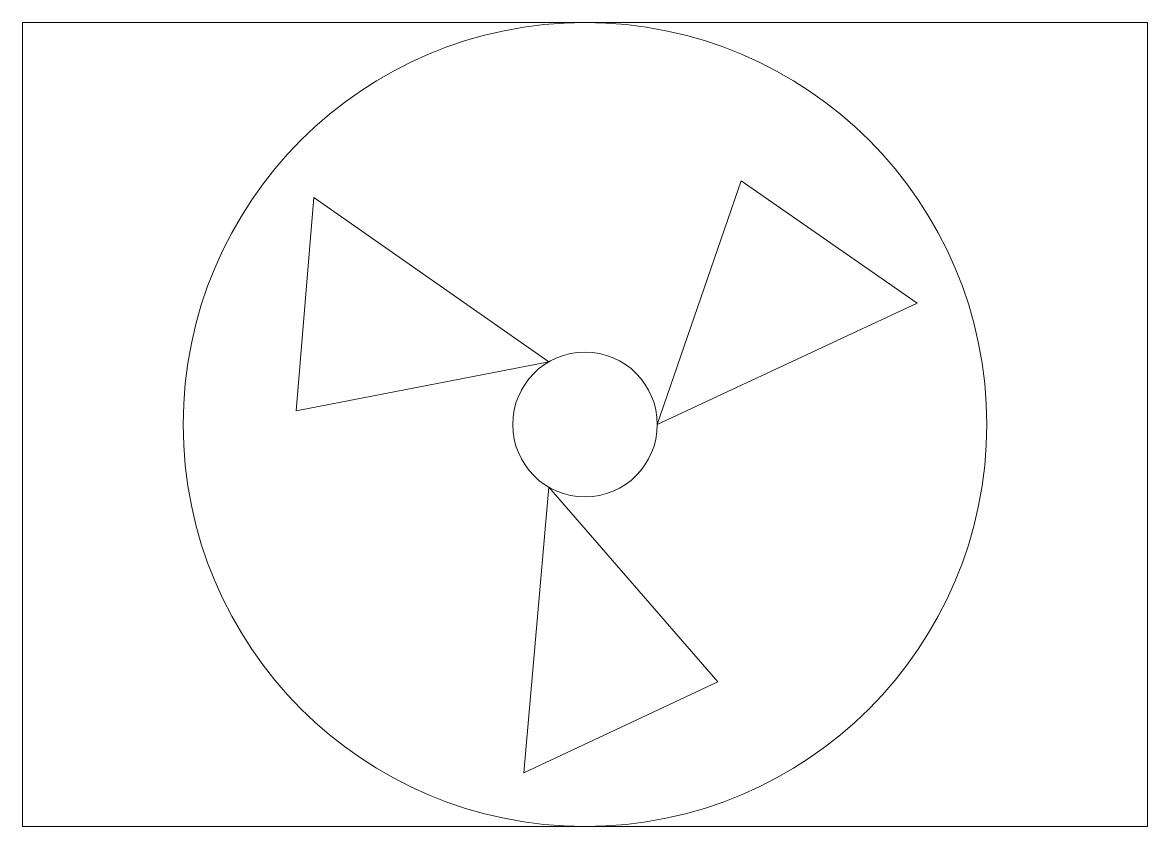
# Model space of a CAD drawing. Header units: millimetres. Extents: x -350 to 350, y -250 to 250.
import ezdxf

# ---------------------------------------------------------------- set-up
doc = ezdxf.new("R2010")
doc.units = ezdxf.units.MM
doc.layers.add('M-HVAC', color=7, linetype='Continuous', lineweight=20, true_color=0x507a7a)

# ---------------------------------------------------------------- blocks, each defined once
blk = doc.blocks.new('206_PLUMBING_HVAC_SYMBOLS_INLINE_DUCT_FAN')
at = {"layer": 'M-HVAC'}
for points in [[(-350, -250), (350, -250), (350, 250), (-350, 250)], [(45, 0), (206.66, 75.44), (97.25, 151.46)], [(-22.5, 38.97), (-168.66, 141.26), (-179.8, 8.49)], [(-22.5, -38.97), (-38, -216.69), (82.55, -159.96)]]:
    blk.add_lwpolyline(points, close=True, dxfattribs=at)
for radius in [250, 45]:
    blk.add_circle((0, 0), radius, dxfattribs=at)

msp = doc.modelspace()

# ---------------------------------------------------------------- block references
msp.add_blockref('206_PLUMBING_HVAC_SYMBOLS_INLINE_DUCT_FAN', (0, 0))

doc.saveas('drawing.dxf')
